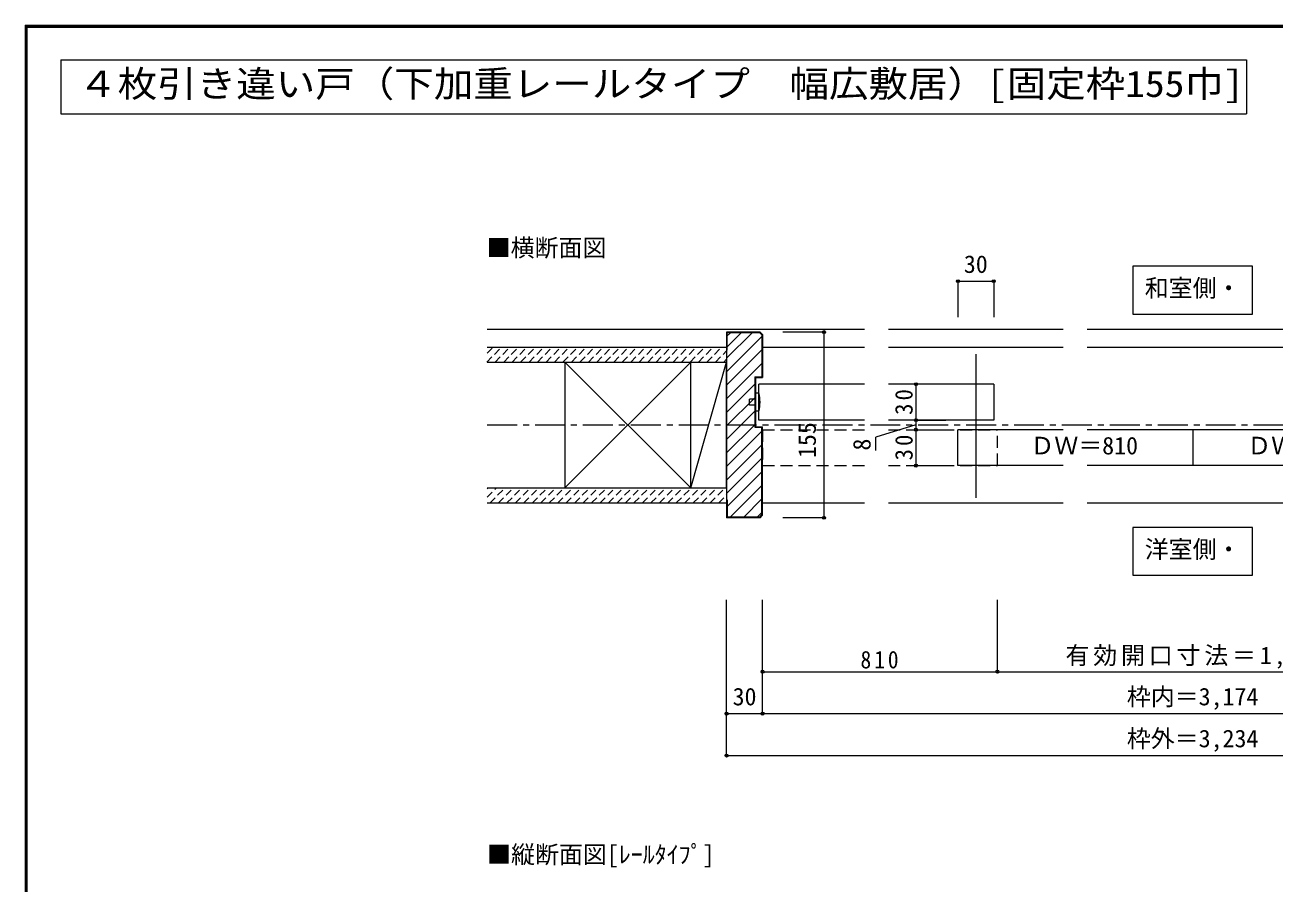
# Model space of a CAD drawing. Units: millimetres at full size, sheet at 1:5; details may follow other scales. Extents: x -973 to 977, y -701 to 696.
# Drawn here: x -973 to 70, y -21 to 696 of the extents above; entities that cross this region are included whole.
import ezdxf
from ezdxf.enums import TextEntityAlignment as Align

# ---------------------------------------------------------------- set-up
doc = ezdxf.new("R2010")
doc.units = ezdxf.units.MM
doc.header["$LTSCALE"] = 5
doc.header["$PDMODE"] = 32
doc.header["$PDSIZE"] = 2.5
for name, pattern in [('CHAIN1', [8, 5, -1, 1, -1]), ('DASHED1', [1.8, 1.2, -0.6]), ('DASHED2', [3, 2, -1])]:
    doc.linetypes.add(name, pattern=pattern)
for name, color, linetype, lineweight in [('0-1_通り芯', 4, 'CHAIN1', 9), ('0-2_柱', 3, 'Continuous', 9), ('0-3_仕上げ', 2, 'Continuous', 9), ('0-4_枠', 3, 'Continuous', 9), ('0-6_扉', 6, 'Continuous', 9), ('0-7_金物', 7, 'Continuous', 9), ('0-A_文字', 7, 'Continuous', 9), ('0-B_寸法', 7, 'Continuous', 9), ('0-C_ハッチ', 4, 'DASHED1', 9), ('F-1_枠', 6, 'Continuous', 9)]:
    doc.layers.add(name, color=color, linetype=linetype, lineweight=lineweight)
doc.styles.add('ＭＳ ゴシック', font='')
doc.styles.get('ＭＳ ゴシック').set_extended_font_data('MS Gothic')

msp = doc.modelspace()

# ---------------------------------------------------------------- linework, layer by layer
at = {"layer": '0-1_通り芯'}
msp.add_line((-587.506, 361.994), (590.812, 361.994), dxfattribs=at)
at = {"layer": '0-2_柱', "color": 7}
for p, q in [((-417.506, 414.494), (-522.506, 309.494)), ((-522.506, 414.494), (-417.506, 309.494)), ((-417.506, 309.494), (-387.506, 414.494))]:
    msp.add_line(p, q, dxfattribs=at)
at = {"layer": '0-2_柱'}
for p, q in [((-522.506, 414.494), (-522.506, 309.494)), ((-417.506, 309.494), (-417.506, 414.494)), ((-387.506, 309.494), (-387.506, 414.494))]:
    msp.add_line(p, q, dxfattribs=at)
at = {"layer": '0-3_仕上げ'}
for p, q in [((-587.506, 441.994), (-272.466, 441.994)), ((-252.466, 441.994), (-106.387, 441.994)), ((-86.387, 441.994), (89.693, 441.994)), ((-587.506, 426.994), (-387.506, 426.994)), ((-357.506, 426.994), (-272.466, 426.994)), ((-252.466, 426.994), (-106.387, 426.994)), ((-86.387, 426.994), (89.693, 426.994)), ((-587.506, 414.494), (-387.506, 414.494)), ((-587.506, 309.494), (-387.506, 309.494)), ((-587.506, 296.994), (-387.506, 296.994))]:
    msp.add_line(p, q, dxfattribs=at)
at = {"layer": '0-4_枠'}
for p, q in [((-387.506, 439.494), (-387.506, 284.494)), ((-359.627, 439.494), (-387.506, 439.494)), ((-387.006, 424.494), (-387.006, 438.994)), ((-359.834, 438.994), (-387.006, 438.994)), ((-359.627, 439.494), (-357.506, 437.372)), ((-357.506, 437.372), (-357.506, 401.494)), ((-387.006, 424.494), (-387.506, 424.494)), ((-364.006, 401.994), (-364.006, 359.994)), ((-364.006, 401.994), (-358.006, 401.994)), ((-363.506, 401.494), (-357.506, 401.494)), ((-363.506, 401.494), (-363.506, 360.494)), ((-364.006, 359.994), (-358.006, 359.994)), ((-363.506, 360.494), (-357.506, 360.494)), ((-358.006, 286.822), (-358.006, 359.994)), ((-357.506, 286.615), (-357.506, 360.494)), ((-387.006, 299.494), (-387.506, 299.494)), ((-387.006, 299.494), (-387.006, 284.994)), ((-359.627, 284.494), (-387.506, 284.494)), ((-359.834, 284.994), (-387.006, 284.994)), ((-359.834, 284.994), (-358.006, 286.822)), ((-359.627, 284.494), (-357.506, 286.615))]:
    msp.add_line(p, q, dxfattribs=at)
at = {"layer": '0-4_枠', "color": 4}
for p, q in [((-357.506, 426.994), (-272.466, 426.994)), ((-252.466, 426.994), (-106.387, 426.994)), ((-86.387, 426.994), (89.693, 426.994)), ((-357.506, 296.994), (-272.466, 296.994)), ((-252.466, 296.994), (-106.387, 296.994)), ((-86.387, 296.994), (89.693, 296.994))]:
    msp.add_line(p, q, dxfattribs=at)
at = {"layer": '0-4_枠'}
msp.add_lwpolyline([(-359.834, 438.994), (-358.006, 437.165), (-358.006, 401.994)], dxfattribs=at)
at = {"layer": '0-6_扉', "color": 3}
msp.add_line((-179.426, 420.994), (-179.426, 300.994), dxfattribs=at)
at = {"layer": '0-6_扉'}
for p, q in [((-360.506, 365.994), (-360.506, 395.994)), ((-272.466, 395.994), (-360.506, 395.994)), ((-164.426, 395.994), (-252.466, 395.994)), ((-272.466, 365.994), (-360.506, 365.994)), ((-194.426, 327.994), (-194.426, 357.994)), ((-106.387, 357.994), (-194.426, 357.994)), ((1.653, 357.994), (-86.387, 357.994)), ((1.653, 357.994), (1.653, 327.994)), ((89.693, 357.994), (1.653, 357.994)), ((-106.387, 327.994), (-194.426, 327.994)), ((1.653, 327.994), (-86.387, 327.994)), ((89.693, 327.994), (1.653, 327.994))]:
    msp.add_line(p, q, dxfattribs=at)
at = {"layer": '0-6_扉', "color": 2, "linetype": 'DASHED2'}
for p, q in [((-357.506, 357.994), (-357.506, 327.994)), ((-357.506, 357.994), (-272.466, 357.994)), ((-252.466, 357.994), (-161.426, 357.994)), ((-161.426, 327.994), (-161.426, 357.994)), ((-357.506, 327.994), (-272.466, 327.994)), ((-252.466, 327.994), (-161.426, 327.994))]:
    msp.add_line(p, q, dxfattribs=at)
at = {"layer": '0-6_扉'}
msp.add_lwpolyline([(-164.426, 395.994), (-164.426, 365.994), (-252.466, 365.994)], dxfattribs=at)
at = {"layer": '0-7_金物'}
for p, q in [((-360.506, 388.494), (-363.506, 388.494)), ((-363.506, 373.494), (-363.506, 388.494)), ((-363.506, 383.494), (-368.506, 383.494)), ((-368.506, 378.494), (-368.506, 383.494)), ((-363.506, 378.494), (-368.506, 378.494)), ((-360.506, 373.494), (-363.506, 373.494))]:
    msp.add_line(p, q, dxfattribs=at)
msp.add_arc((-390.957, 380.994), 31.361, 346.16371, 13.83632, dxfattribs=at)
at = {"layer": '0-A_文字', "color": 3}
for p, q in [((-943.333, 666.667), (-943.333, 621.667)), ((-943.333, 666.667), (46.609, 666.667)), ((46.609, 666.667), (46.609, 621.667)), ((-943.333, 621.667), (46.609, 621.667))]:
    msp.add_line(p, q, dxfattribs=at)
at = {"layer": '0-A_文字'}
for p, q in [((51.653, 494.494), (-48.347, 494.494)), ((-48.347, 494.494), (-48.347, 454.494)), ((51.653, 454.494), (51.653, 494.494)), ((-48.347, 454.494), (51.653, 454.494)), ((-48.347, 276.494), (-48.347, 236.494)), ((51.653, 276.494), (-48.347, 276.494)), ((51.653, 236.494), (51.653, 276.494)), ((-48.347, 236.494), (51.653, 236.494))]:
    msp.add_line(p, q, dxfattribs=at)
at = {"layer": '0-B_寸法', "color": 4}
for p, q in [((-194.426, 481.994), (-194.426, 451.994)), ((-194.426, 481.994), (-164.426, 481.994)), ((-164.426, 481.994), (-164.426, 451.994)), ((-306.084, 439.494), (-340.606, 439.494)), ((-306.084, 284.494), (-306.084, 439.494)), ((-204.426, 395.994), (-229.473, 395.994)), ((-229.473, 395.994), (-229.473, 365.994)), ((-204.426, 365.994), (-229.473, 365.994)), ((-229.473, 365.993), (-204.426, 365.993)), ((-229.473, 365.993), (-229.473, 327.993)), ((-229.473, 361.993), (-262.928, 351.805)), ((-229.473, 357.993), (-204.426, 357.993)), ((-262.928, 340.761), (-262.928, 351.805)), ((-229.473, 327.993), (-204.426, 327.993)), ((-306.084, 284.494), (-340.606, 284.494)), ((-387.506, 85.994), (-387.506, 215.994)), ((-357.506, 120.994), (-357.506, 215.994)), ((-161.426, 155.994), (-161.426, 215.994)), ((-357.506, 155.994), (-161.426, 155.994)), ((-161.426, 155.994), (164.732, 155.994)), ((-387.506, 120.994), (390.812, 120.994)), ((-387.506, 85.994), (390.812, 85.994))]:
    msp.add_line(p, q, dxfattribs=at)
at = {"layer": '0-B_寸法'}
for p in [(-194.426, 481.994), (-164.426, 481.994), (-306.084, 439.494), (-229.473, 395.994), (-229.473, 365.994), (-229.473, 365.993), (-229.473, 357.993), (-229.473, 327.993), (-306.084, 284.494), (-357.506, 155.994), (-161.426, 155.994), (-387.506, 120.994), (-357.506, 120.994), (-387.506, 85.994)]:
    msp.add_point(p, dxfattribs=at)
at = {"layer": '0-C_ハッチ', "linetype": 'Continuous'}
for p, q in [((-387.506, 417.748), (-366.26, 438.994)), ((-387.006, 427.309), (-375.321, 438.994)), ((-387.006, 436.37), (-384.382, 438.994)), ((-387.506, 406.435), (-358.006, 435.935)), ((-387.506, 395.121), (-358.006, 424.621)), ((-387.506, 383.807), (-358.006, 413.307)), ((-387.506, 372.494), (-364.006, 395.994)), ((-387.506, 361.18), (-364.006, 384.68)), ((-387.506, 349.866), (-364.006, 373.366)), ((-387.506, 338.552), (-364.006, 362.052)), ((-387.506, 327.239), (-358.006, 356.739)), ((-387.506, 315.925), (-358.006, 345.425)), ((-387.506, 304.611), (-358.006, 334.111)), ((-387.006, 293.797), (-358.006, 322.798)), ((-384.496, 284.994), (-358.006, 311.484)), ((-373.182, 284.994), (-358.006, 300.17)), ((-361.868, 284.994), (-358.006, 288.857))]:
    msp.add_line(p, q, dxfattribs=at)
at = {"layer": '0-C_ハッチ'}
for p, q in [((-587.776, 414.494), (-575.276, 426.994)), ((-587.506, 421.835), (-582.347, 426.994)), ((-580.705, 414.494), (-568.205, 426.994)), ((-573.634, 414.494), (-561.134, 426.994)), ((-566.562, 414.494), (-554.062, 426.994)), ((-559.491, 414.494), (-546.991, 426.994)), ((-552.42, 414.494), (-539.92, 426.994)), ((-545.349, 414.494), (-532.849, 426.994)), ((-538.278, 414.494), (-525.778, 426.994)), ((-531.207, 414.494), (-518.707, 426.994)), ((-524.136, 414.494), (-511.636, 426.994)), ((-517.065, 414.494), (-504.565, 426.994)), ((-509.994, 414.494), (-497.494, 426.994)), ((-502.923, 414.494), (-490.423, 426.994)), ((-495.852, 414.494), (-483.352, 426.994)), ((-488.781, 414.494), (-476.281, 426.994)), ((-481.71, 414.494), (-469.21, 426.994)), ((-474.639, 414.494), (-462.139, 426.994)), ((-467.568, 414.494), (-455.068, 426.994)), ((-460.496, 414.494), (-447.996, 426.994)), ((-453.425, 414.494), (-440.925, 426.994)), ((-446.354, 414.494), (-433.854, 426.994)), ((-439.283, 414.494), (-426.783, 426.994)), ((-432.212, 414.494), (-419.712, 426.994)), ((-425.141, 414.494), (-412.641, 426.994)), ((-418.07, 414.494), (-405.57, 426.994)), ((-410.999, 414.494), (-398.499, 426.994)), ((-403.928, 414.494), (-391.428, 426.994)), ((-396.857, 414.494), (-387.506, 423.845)), ((-389.786, 414.494), (-387.506, 416.774)), ((-587.506, 301.627), (-579.639, 309.494)), ((-587.506, 308.698), (-586.71, 309.494)), ((-585.068, 296.994), (-572.568, 309.494)), ((-577.996, 296.994), (-565.496, 309.494)), ((-570.925, 296.994), (-558.425, 309.494)), ((-563.854, 296.994), (-551.354, 309.494)), ((-556.783, 296.994), (-544.283, 309.494)), ((-549.712, 296.994), (-537.212, 309.494)), ((-542.641, 296.994), (-530.141, 309.494)), ((-535.57, 296.994), (-523.07, 309.494)), ((-528.499, 296.994), (-515.999, 309.494)), ((-521.428, 296.994), (-508.928, 309.494)), ((-514.357, 296.994), (-501.857, 309.494)), ((-507.286, 296.994), (-494.786, 309.494)), ((-500.215, 296.994), (-487.715, 309.494)), ((-493.144, 296.994), (-480.644, 309.494)), ((-486.073, 296.994), (-473.573, 309.494)), ((-479.002, 296.994), (-466.502, 309.494)), ((-471.93, 296.994), (-459.43, 309.494)), ((-464.859, 296.994), (-452.359, 309.494)), ((-457.788, 296.994), (-445.288, 309.494)), ((-450.717, 296.994), (-438.217, 309.494)), ((-443.646, 296.994), (-431.146, 309.494)), ((-436.575, 296.994), (-424.075, 309.494)), ((-429.504, 296.994), (-417.004, 309.494)), ((-422.433, 296.994), (-409.933, 309.494)), ((-415.362, 296.994), (-402.862, 309.494)), ((-408.291, 296.994), (-395.791, 309.494)), ((-401.22, 296.994), (-388.72, 309.494)), ((-394.149, 296.994), (-387.506, 303.637))]:
    msp.add_line(p, q, dxfattribs=at)
at = {"layer": 'F-1_枠'}
for p, q in [((-973.347, 695.833), (-973.347, -700.833)), ((-973.347, 695.833), (976.653, 695.833)), ((-973.347, 695), (976.653, 695)), ((-973.347, 694.167), (976.653, 694.167)), ((-972.514, 695.833), (-972.514, -700.833)), ((-971.68, 695.833), (-971.68, -700.833))]:
    msp.add_line(p, q, dxfattribs=at)

# ---------------------------------------------------------------- texts
at = {"layer": '0-A_文字', "color": 3, "style": 'ＭＳ ゴシック', "width": 1.1}
msp.add_text('４枚引き違い戸（下加重レールタイプ\u3000幅広敷居）[固定枠155巾]', height=21.99, dxfattribs=at).set_placement((-928.958, 629.167), align=Align.BOTTOM_LEFT)
at = {"layer": '0-A_文字', "style": 'ＭＳ ゴシック'}
for s, p in [('■横断面図', (-587.867, 498.126)), ('和室側・', (-38.347, 464.494)), ('洋室側・', (-38.347, 246.494)), ('■縦断面図[ﾚｰﾙﾀｲﾌﾟ]', (-587.506, -8.322))]:
    msp.add_text(s, height=14.66, dxfattribs=at).set_placement(p, align=Align.BOTTOM_LEFT)
at = {"layer": '0-B_寸法', "style": 'ＭＳ ゴシック'}
for s, p in [('30', (-189.426, 484.494)), ('ＤＷ＝810', (-133.887, 332.994)), ('ＤＷ＝810', (47.193, 332.994)), ('30', (-382.506, 123.494)), ('枠内＝3,174', (-53.347, 123.494)), ('枠外＝3,234', (-53.347, 88.494))]:
    msp.add_text(s, height=14.66, dxfattribs=at).set_placement(p, align=Align.BOTTOM_LEFT)
for s, p in [('155', (-308.584, 334.337)), ('8', (-262.928, 340.593))]:
    msp.add_text(s, height=14.66, rotation=90, dxfattribs=at).set_placement(p, align=Align.BOTTOM_LEFT)
at = {"layer": '0-B_寸法', "char_height": 14.66, "attachment_point": 7, "rotation": 90, "style": 'ＭＳ ゴシック'}
for insert in [(-231.973, 370.369), (-231.973, 332.368)]:
    msp.add_mtext('\\T1.27;\\W0.95;30', dxfattribs=dict(at, insert=insert))
at = {"layer": '0-B_寸法', "char_height": 14.66, "attachment_point": 7, "style": 'ＭＳ ゴシック'}
for s, insert in [('\\T1.16;有効開口寸法＝1,554', (-104.597, 158.494)), ('\\T1.27;\\W0.9;810', (-275.716, 158.494))]:
    msp.add_mtext(s, dxfattribs=dict(at, insert=insert))

doc.saveas('drawing.dxf')
